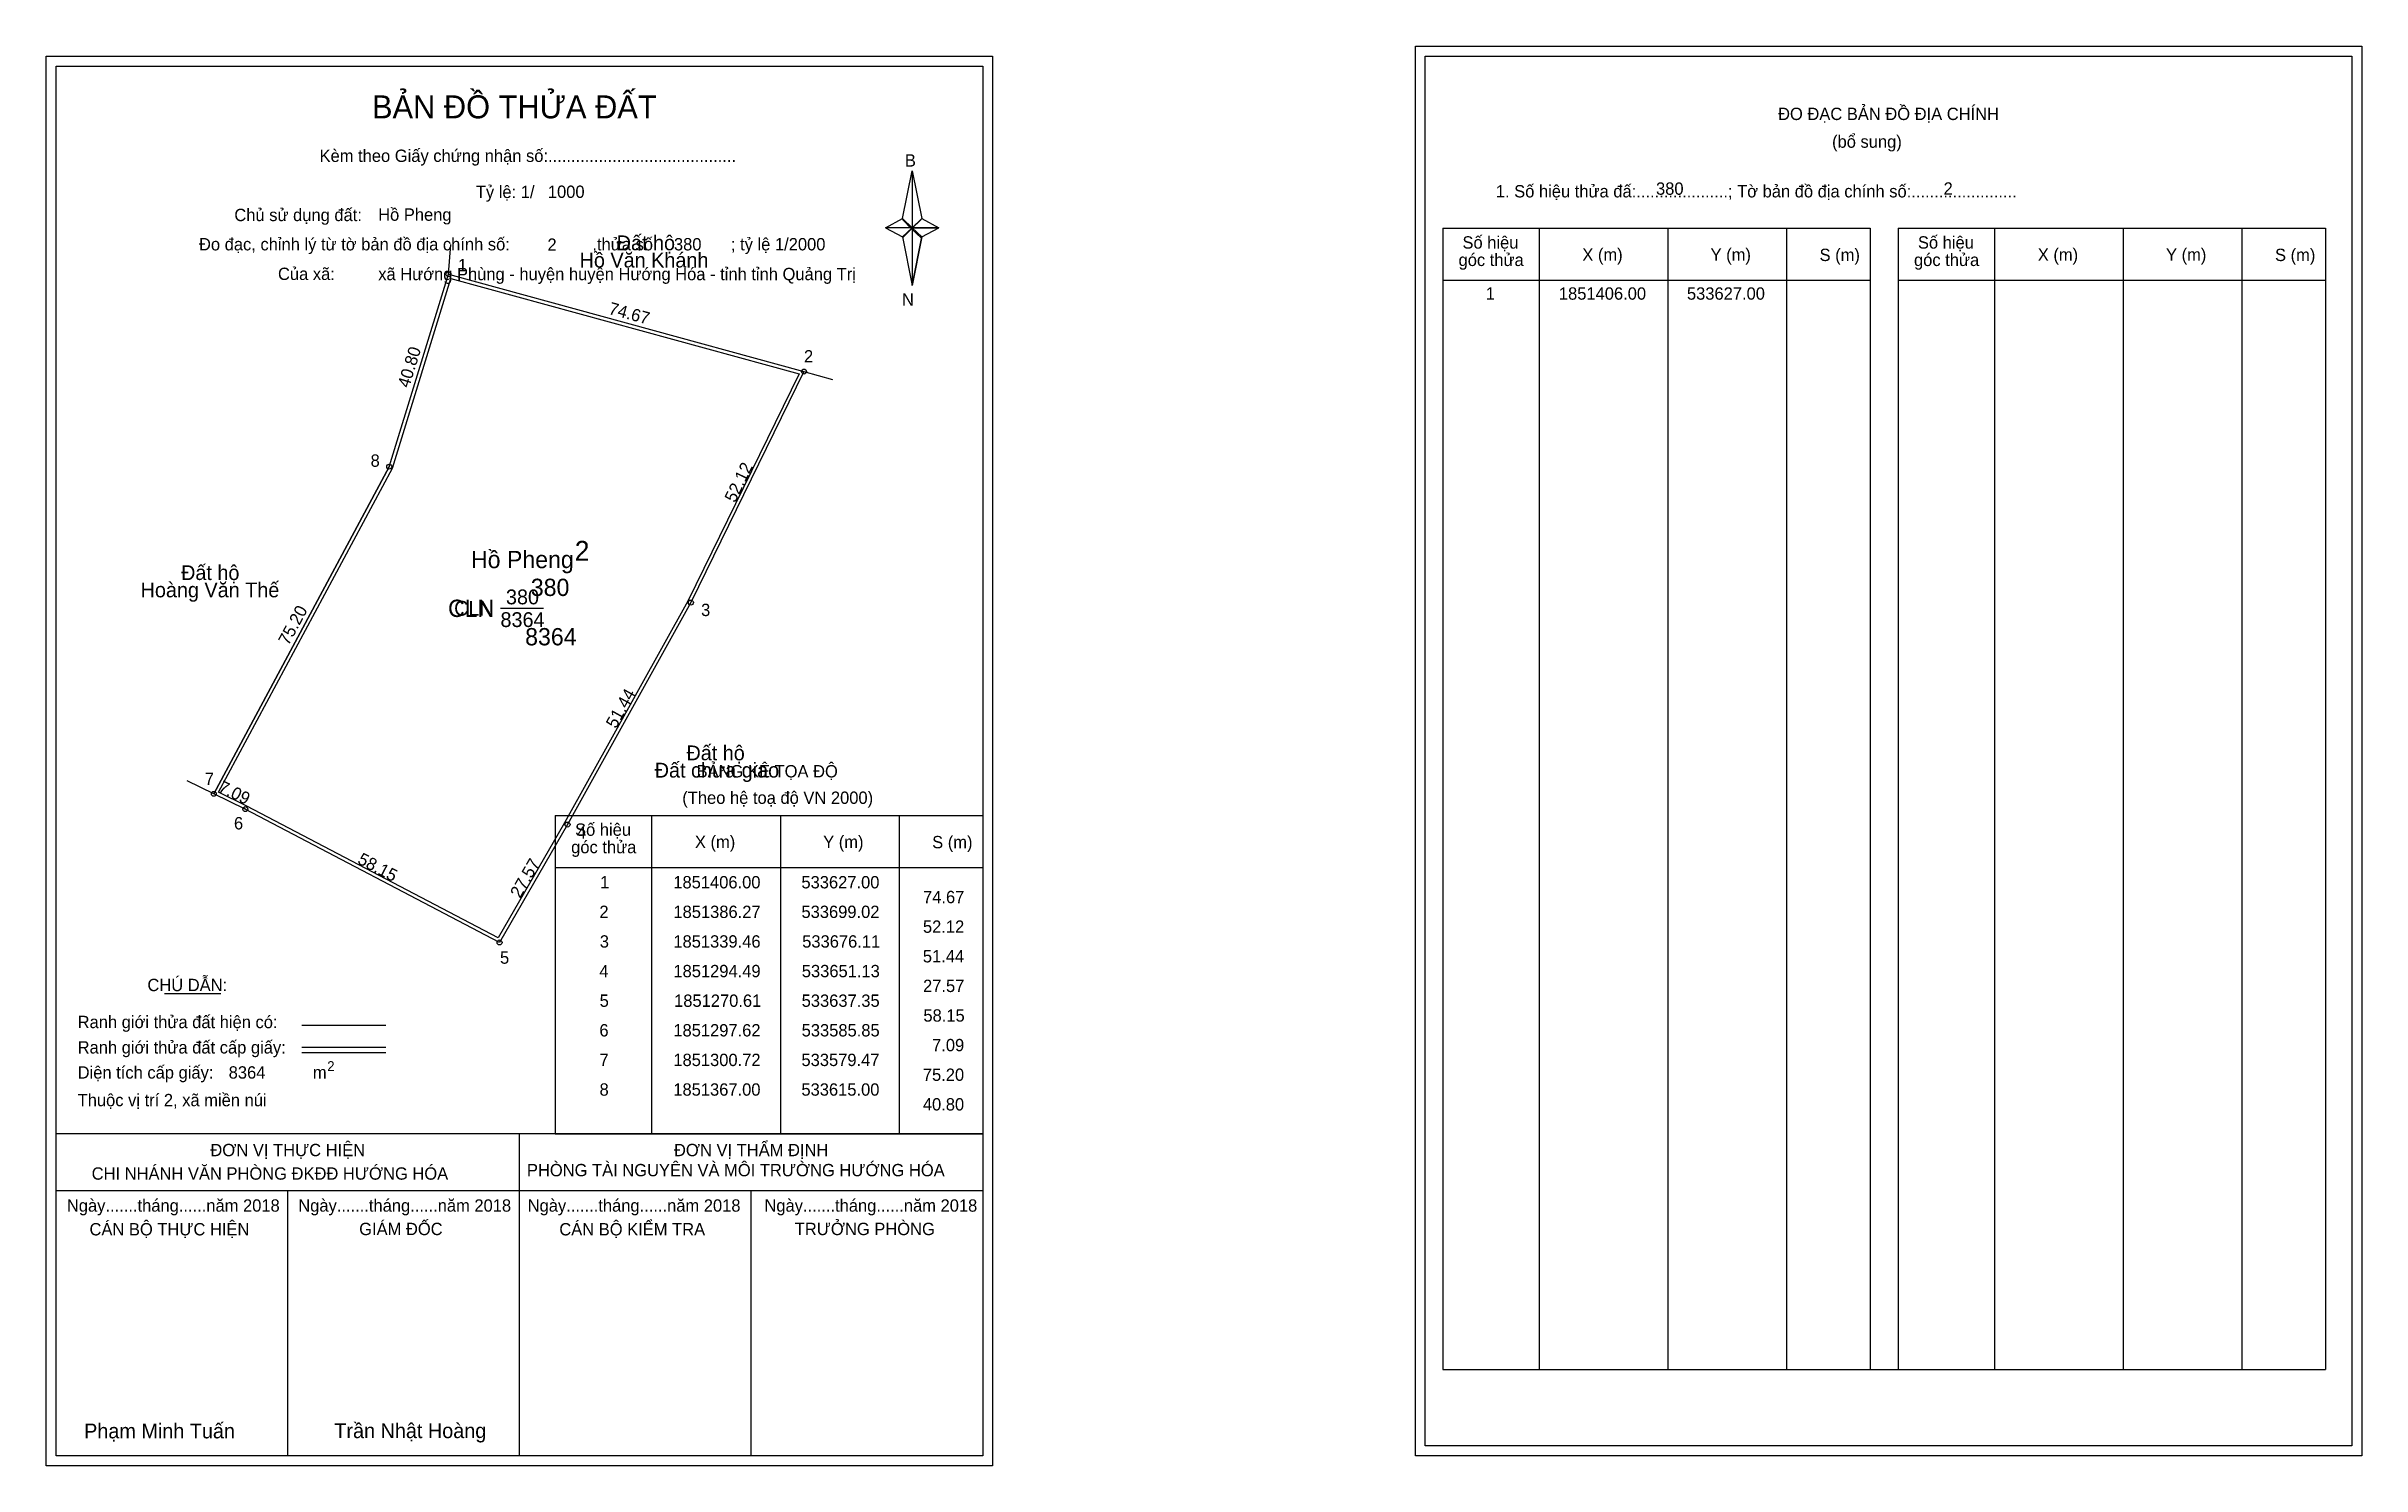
# Model space of a CAD drawing. Extents: x 533546 to 534015, y 1851165 to 1851452.
import ezdxf

# ---------------------------------------------------------------- set-up
doc = ezdxf.new("R2010")
doc.units = 0
for name, color, linetype in [('Level 1', 7, 'Continuous'), ('Level 10', 7, 'Continuous'), ('Level 11', 7, 'Continuous'), ('Level 13', 7, 'Continuous'), ('Level 2', 7, 'Continuous'), ('Level 27', 7, 'Continuous'), ('Level 3', 7, 'Continuous'), ('Level 36', 7, 'Continuous'), ('Level 4', 7, 'Continuous'), ('Level 49', 7, 'Continuous'), ('Level 5', 7, 'Continuous'), ('Level 53', 7, 'Continuous'), ('Level 55', 7, 'Continuous'), ('Level 6', 7, 'Continuous'), ('Level 63', 7, 'Continuous'), ('Level 7', 7, 'Continuous'), ('Level 9', 7, 'Continuous')]:
    doc.layers.add(name, color=color, linetype=linetype)

msp = doc.modelspace()

# ---------------------------------------------------------------- linework, layer by layer
at = {"layer": 'Level 1'}
for p, q in [((533824.86, 1851450.17), (533824.86, 1851450.17)), ((533547.54, 1851448.17), (533547.54, 1851448.17)), ((533718.96, 1851417.29), (533720.93, 1851426.93)), ((533720.93, 1851426.93), (533720.93, 1851415.4)), ((533720.93, 1851426.93), (533722.9, 1851417.29)), ((533715.52, 1851415.4), (533718.96, 1851417.29)), ((533718.96, 1851417.29), (533720.93, 1851415.4)), ((533720.78, 1851415.18), (533718.96, 1851417.07)), ((533722.75, 1851417.07), (533720.78, 1851415.18)), ((533720.78, 1851415.18), (533722.75, 1851417.07)), ((533722.9, 1851417.29), (533720.93, 1851415.4)), ((533720.93, 1851415.4), (533718.96, 1851413.56)), ((533720.78, 1851415.18), (533718.96, 1851413.34)), ((533718.96, 1851413.34), (533720.78, 1851415.18)), ((533718.96, 1851413.56), (533720.93, 1851403.7)), ((533722.75, 1851413.34), (533720.78, 1851415.18)), ((533720.93, 1851415.4), (533720.93, 1851403.7)), ((533720.93, 1851415.4), (533726.34, 1851415.4)), ((533720.93, 1851415.4), (533722.9, 1851413.56)), ((533722.9, 1851413.56), (533720.93, 1851403.7)), ((533722.9, 1851413.56), (533726.34, 1851415.4)), ((533828.4, 1851415.31), (533915, 1851415.31)), ((533847.99, 1851184.05), (533847.99, 1851415.31)), ((533874.06, 1851184.05), (533874.06, 1851415.31)), ((533898.03, 1851415.31), (533898.03, 1851184.05)), ((533915, 1851415.31), (533915, 1851184.05)), ((533920.65, 1851415.31), (534007.26, 1851415.31)), ((533940.24, 1851184.05), (533940.24, 1851415.31)), ((533966.32, 1851184.05), (533966.32, 1851415.31)), ((533990.29, 1851415.31), (533990.29, 1851184.05)), ((534007.26, 1851415.31), (534007.26, 1851184.05)), ((533828.4, 1851404.79), (533915, 1851404.79)), ((533920.65, 1851404.79), (534007.26, 1851404.79)), ((533648.64, 1851296.34), (533735.24, 1851296.34)), ((533668.23, 1851231.82), (533668.23, 1851296.34)), ((533694.3, 1851231.82), (533694.3, 1851296.34)), ((533718.27, 1851296.34), (533718.27, 1851231.82)), ((533648.64, 1851285.81), (533735.24, 1851285.81)), ((533569.46, 1851260.23), (533580.86, 1851260.23)), ((533597.32, 1851253.83), (533614.34, 1851253.83)), ((533597.32, 1851249.38), (533614.34, 1851249.38)), ((533597.32, 1851248.29), (533614.34, 1851248.29)), ((533654.37, 1851231.82), (533547.54, 1851231.82)), ((533735.24, 1851231.82), (533630.4, 1851231.82)), ((533641.39, 1851166.59), (533641.39, 1851231.82)), ((533648.64, 1851231.81), (533735.24, 1851231.81)), ((533735.24, 1851220.27), (533547.54, 1851220.27)), ((533594.46, 1851166.59), (533594.46, 1851220.27)), ((533688.31, 1851166.59), (533688.31, 1851220.27)), ((533828.4, 1851184.05), (534007.26, 1851184.05)), ((534012.56, 1851168.59), (534012.56, 1851168.59)), ((533735.24, 1851166.59), (533735.24, 1851166.59))]:
    msp.add_line(p, q, dxfattribs=at)
for points in [[(533718.96, 1851417.29), (533720.93, 1851426.93), (533720.93, 1851415.4)], [(533720.93, 1851415.4), (533722.9, 1851417.29), (533726.34, 1851415.4)], [(533715.52, 1851415.4), (533718.96, 1851413.56), (533720.93, 1851415.4)], [(533720.93, 1851415.4), (533720.93, 1851403.7), (533722.9, 1851413.56)]]:
    msp.add_lwpolyline(points, close=True, dxfattribs=at)
at = {"layer": 'Level 10'}
for p, q in [((533615, 1851367), (533579.47, 1851300.72)), ((533676.11, 1851339.46), (533651.13, 1851294.49)), ((533637.35, 1851270.61), (533585.85, 1851297.62))]:
    msp.add_line(p, q, dxfattribs=at)
for points in [[(533627, 1851406), (533699.02, 1851386.27), (533676.11, 1851339.46), (533651.13, 1851294.49), (533637.35, 1851270.61), (533585.85, 1851297.62), (533579.47, 1851300.72), (533615, 1851367)], [(533627.47, 1851405.15), (533698.02, 1851385.82), (533675.49, 1851339.78), (533650.52, 1851294.83), (533637.08, 1851271.54), (533586.17, 1851298.24), (533580.43, 1851301.03), (533615.65, 1851366.73)]]:
    msp.add_lwpolyline(points, close=True, dxfattribs=at)
at = {"layer": 'Level 11'}
for centre in [(533627, 1851406), (533627, 1851406), (533699.02, 1851386.27), (533615, 1851367), (533676.11, 1851339.46), (533579.47, 1851300.72), (533585.85, 1851297.62), (533651.13, 1851294.49), (533637.35, 1851270.61)]:
    msp.add_circle(centre, 0.5, dxfattribs=at)
at = {"layer": 'Level 27'}
for p, q in [((533627, 1851406), (533627.47, 1851411.98)), ((533699.02, 1851386.27), (533704.8, 1851384.68)), ((533579.47, 1851300.72), (533574.07, 1851303.34))]:
    msp.add_line(p, q, dxfattribs=at)
at = {"layer": 'Level 3'}
for p, q in [((533828.4, 1851415.31), (533828.4, 1851184.05)), ((533920.65, 1851415.31), (533920.65, 1851184.05)), ((533648.64, 1851296.34), (533648.64, 1851231.82))]:
    msp.add_line(p, q, dxfattribs=at)
at = {"layer": 'Level 63'}
for points in [[(533545.54, 1851450.17), (533737.24, 1851450.17), (533737.24, 1851164.59), (533545.54, 1851164.59)], [(533822.87, 1851452.17), (534014.57, 1851452.17), (534014.57, 1851166.59), (533822.87, 1851166.59)], [(533824.87, 1851450.17), (534012.57, 1851450.17), (534012.57, 1851168.59), (533824.87, 1851168.59)], [(533547.54, 1851448.17), (533735.24, 1851448.17), (533735.24, 1851166.59), (533547.54, 1851166.59)]]:
    msp.add_lwpolyline(points, close=True, dxfattribs=at)
at = {"layer": 'Level 9'}
msp.add_line((533637.54, 1851338.31), (533646.26, 1851338.31), dxfattribs=at)

# ---------------------------------------------------------------- texts
at = {"layer": 'Level 1'}
for s, height, p in [('BẢN ĐỒ THỬA ĐẤT', 4.6657, (533611.51, 1851437.57)), ('ĐO ĐẠC BẢN ĐỒ ĐỊA CHÍNH', 2.5, (533896.34, 1851437.23)), ('Kèm theo Giấy chứng nhận số:.........................................', 2.5, (533600.89, 1851428.74)), ('(bổ sung)', 2.5, (533907.28, 1851431.61)), ('B', 2.5, (533719.47, 1851427.8)), ('1. Số hiệu thửa đấ:....................; Tờ bản đồ địa chính số:.......................', 2.5, (533839.17, 1851421.55)), ('Chủ sử dụng đất:', 2.5, (533583.63, 1851416.75)), ('Đo đạc, chỉnh lý từ tờ bản đồ địa chính số:                  ,thửa số                 ; tỷ lệ 1/2000', 2.5, (533576.47, 1851410.82)), ('Số hiệu', 2.5, (533832.41, 1851411.18)), ('Số hiệu', 2.5, (533924.67, 1851411.18)), ('Của xã:', 2.5, (533592.47, 1851404.82)), ('góc thửa', 2.5, (533831.62, 1851407.65)), ('X (m)', 2.5, (533856.69, 1851408.71)), ('Y (m)', 2.5, (533882.67, 1851408.71)), ('S (m)', 2.5, (533904.75, 1851408.66)), ('góc thửa', 2.5, (533923.88, 1851407.65)), ('X (m)', 2.5, (533948.95, 1851408.71)), ('Y (m)', 2.5, (533974.93, 1851408.71)), ('S (m)', 2.5, (533997.01, 1851408.66)), ('N', 2.5, (533718.87, 1851399.63)), ('BẢNG KÊ TỌA ĐỘ', 2.5, (533677.27, 1851304.04)), ('(Theo hệ toạ độ VN 2000)', 2.5, (533674.37, 1851298.68)), ('Số hiệu', 2.5, (533652.65, 1851292.21)), ('góc thửa', 2.5, (533651.86, 1851288.68)), ('X (m)', 2.5, (533676.93, 1851289.73)), ('Y (m)', 2.5, (533702.91, 1851289.73)), ('S (m)', 2.5, (533724.99, 1851289.68)), ('CHÚ DẪN:', 2.5, (533566.02, 1851260.74)), ('Ranh giới thửa đất hiện có:', 2.5, (533551.89, 1851253.24)), ('Ranh giới thửa đất cấp giấy:', 2.5, (533551.89, 1851248.1)), ('Diện tích cấp giấy:', 2.5, (533551.89, 1851243.02)), ('m', 2.5, (533599.54, 1851243.04)), ('2', 2, (533602.44, 1851244.55)), ('Thuộc vị trí 2, xã miền núi', 2.5, (533551.89, 1851237.42)), ('ĐƠN VỊ THỰC HIỆN', 2.5, (533578.77, 1851227.3)), ('ĐƠN VỊ THẨM ĐỊNH', 2.5, (533672.68, 1851227.3)), ('CHI NHÁNH VĂN PHÒNG ĐKĐĐ HƯỚNG HÓA', 2.5, (533554.73, 1851222.54)), ('PHÒNG TÀI NGUYÊN VÀ MÔI TRƯỜNG HƯỚNG HÓA', 2.5, (533642.9, 1851223.23)), ('Ngày.......tháng......năm 2018', 2.5, (533549.71, 1851216.06)), ('Ngày.......tháng......năm 2018', 2.5, (533596.58, 1851216.06)), ('Ngày.......tháng......năm 2018', 2.5, (533643.05, 1851216.06)), ('Ngày.......tháng......năm 2018', 2.5, (533691.01, 1851216.06)), ('CÁN BỘ THỰC HIỆN', 2.5, (533554.29, 1851211.25)), ('GIÁM ĐỐC', 2.5, (533608.92, 1851211.31)), ('CÁN BỘ KIỂM TRA', 2.5, (533649.46, 1851211.25)), ('TRƯỞNG PHÒNG', 2.5, (533697.15, 1851211.31)), ('Phạm Minh Tuấn', 3, (533553.2, 1851170.13)), ('Trần Nhật Hoàng', 3, (533603.89, 1851170.18))]:
    msp.add_text(s, height=height, dxfattribs=at).set_placement(p)
at = {"layer": 'Level 11'}
msp.add_text('Tỷ lệ: 1/', height=2.5, dxfattribs=at).set_placement((533632.55, 1851421.43))
at = {"layer": 'Level 13'}
for s, p in [('380', (533638.65, 1851339.11)), ('CLN', (533628.15, 1851336.81)), ('8364', (533637.54, 1851334.51))]:
    msp.add_text(s, height=3, dxfattribs=at).set_placement(p)
at = {"layer": 'Level 2'}
msp.add_text('Hồ Pheng', height=3.5, dxfattribs=at).set_placement((533631.57, 1851346.44))
at = {"layer": 'Level 3'}
msp.add_text('CLN', height=3.5, dxfattribs=at).set_placement((533626.92, 1851336.55))
at = {"layer": 'Level 36'}
for s, p in [('Đất hộ', (533661.08, 1851410.85)), ('Hồ Văn Khánh', (533653.57, 1851407.35)), ('Đất hộ', (533572.84, 1851344.03)), ('Hoàng Văn Thế', (533564.64, 1851340.53)), ('Đất hộ', (533675.21, 1851307.51)), ('Đất chưa giao', (533668.78, 1851304.01))]:
    msp.add_text(s, height=3, dxfattribs=at).set_placement(p)
at = {"layer": 'Level 4'}
msp.add_text('380', height=3.5, dxfattribs=at).set_placement((533643.69, 1851340.8))
at = {"layer": 'Level 49'}
for s, rotation, p in [('74.67', 344.6796, (533659.29, 1851397.98)), ('40.80', 72.8973, (533619.03, 1851382.83)), ('52.12', 63.9217, (533685.05, 1851359.55)), ('75.20', 61.8061, (533594.6, 1851330.63)), ('51.44', 60.9486, (533660.93, 1851313.79)), ('7.09', 334.0852, (533580.17, 1851301.27)), ('58.15', 332.3245, (533608.4, 1851286.7)), ('27.57', 60.0128, (533641.51, 1851279.42))]:
    msp.add_text(s, height=2.5, rotation=rotation, dxfattribs=at).set_placement(p)
at = {"layer": 'Level 5'}
msp.add_text('8364', height=3.5, dxfattribs=at).set_placement((533642.54, 1851330.8))
at = {"layer": 'Level 53'}
for s, p in [('1', (533837.12, 1851400.83)), ('1851406.00', (533851.94, 1851400.83)), ('533627.00', (533877.88, 1851400.83)), ('1', (533657.73, 1851281.56)), ('1851406.00', (533672.55, 1851281.56)), ('533627.00', (533698.5, 1851281.56)), ('74.67', (533723.14, 1851278.56)), ('2', (533657.58, 1851275.56)), ('1851386.27', (533672.57, 1851275.56)), ('533699.02', (533698.51, 1851275.56)), ('3', (533657.66, 1851269.56)), ('1851339.46', (533672.56, 1851269.56)), ('533676.11', (533698.66, 1851269.56)), ('52.12', (533723.12, 1851272.56)), ('51.44', (533723.1, 1851266.56)), ('4', (533657.57, 1851263.56)), ('1851294.49', (533672.57, 1851263.56)), ('533651.13', (533698.58, 1851263.56)), ('27.57', (533723.14, 1851260.56)), ('5', (533657.63, 1851257.56)), ('1851270.61', (533672.71, 1851257.56)), ('533637.35', (533698.55, 1851257.56)), ('6', (533657.58, 1851251.56)), ('1851297.62', (533672.56, 1851251.56)), ('533585.85', (533698.55, 1851251.56)), ('58.15', (533723.21, 1851254.56)), ('7', (533657.59, 1851245.56)), ('1851300.72', (533672.56, 1851245.56)), ('533579.47', (533698.51, 1851245.56)), ('7.09', (533724.97, 1851248.56)), ('75.20', (533723.1, 1851242.56)), ('8', (533657.61, 1851239.56)), ('1851367.00', (533672.55, 1851239.56)), ('533615.00', (533698.5, 1851239.56)), ('40.80', (533723.1, 1851236.56))]:
    msp.add_text(s, height=2.5, dxfattribs=at).set_placement(p)
at = {"layer": 'Level 55'}
for s, height, p in [('376', 0.11, (533626.88, 1851405.89)), ('373', 0.11, (533626.88, 1851405.89)), ('376', 0.11, (533626.88, 1851405.89)), ('1', 0.4, (533626.89, 1851406)), ('2', 0.4, (533698.88, 1851386.27)), ('373', 0.11, (533698.9, 1851386.16)), ('0', 0.11, (533698.98, 1851386.16)), ('0', 0.11, (533698.98, 1851386.16)), ('8', 0.4, (533614.87, 1851367)), ('376', 0.11, (533614.88, 1851366.89)), ('376', 0.11, (533614.88, 1851366.89)), ('3', 0.4, (533675.99, 1851339.46)), ('0', 0.11, (533676.07, 1851339.35)), ('0', 0.11, (533676.07, 1851339.35)), ('7', 0.4, (533579.34, 1851300.72)), ('376', 0.11, (533579.35, 1851300.61)), ('376', 0.11, (533579.35, 1851300.61)), ('0', 0.11, (533579.43, 1851300.61)), ('0', 0.11, (533579.43, 1851300.61)), ('6', 0.4, (533585.71, 1851297.62)), ('0', 0.11, (533585.81, 1851297.51)), ('0', 0.11, (533585.81, 1851297.51)), ('4', 0.4, (533650.99, 1851294.49)), ('0', 0.11, (533651.09, 1851294.38)), ('0', 0.11, (533651.09, 1851294.38)), ('5', 0.4, (533637.22, 1851270.61)), ('0', 0.11, (533637.31, 1851270.5)), ('0', 0.11, (533637.31, 1851270.5))]:
    msp.add_text(s, height=height, dxfattribs=at).set_placement(p)
at = {"layer": 'Level 6'}
for s, p in [('1000', (533647.14, 1851421.45)), ('380', (533871.62, 1851422.09)), ('2', (533929.87, 1851422.11)), ('Hồ Pheng', (533612.76, 1851416.82)), ('2', (533647.06, 1851410.73)), ('380', (533672.68, 1851410.81)), ('xã Hướng Phùng - huyện huyện Hướng Hóa - tỉnh tỉnh Quảng Trị', (533612.78, 1851404.78)), ('8364', (533582.48, 1851243.02))]:
    msp.add_text(s, height=2.5, dxfattribs=at).set_placement(p)
at = {"layer": 'Level 7'}
msp.add_text('2', height=4, dxfattribs=at).set_placement((533652.59, 1851347.96))
at = {"layer": 'Level 9'}
for s, p in [('1', (533628.92, 1851406.59)), ('2', (533699.02, 1851388.11)), ('8', (533611.23, 1851366.98)), ('3', (533678.18, 1851336.73)), ('7', (533577.64, 1851302.51)), ('6', (533583.55, 1851293.51)), ('4', (533653.05, 1851291.66)), ('5', (533637.44, 1851266.29))]:
    msp.add_text(s, height=2.5, dxfattribs=at).set_placement(p)

doc.saveas('drawing.dxf')
